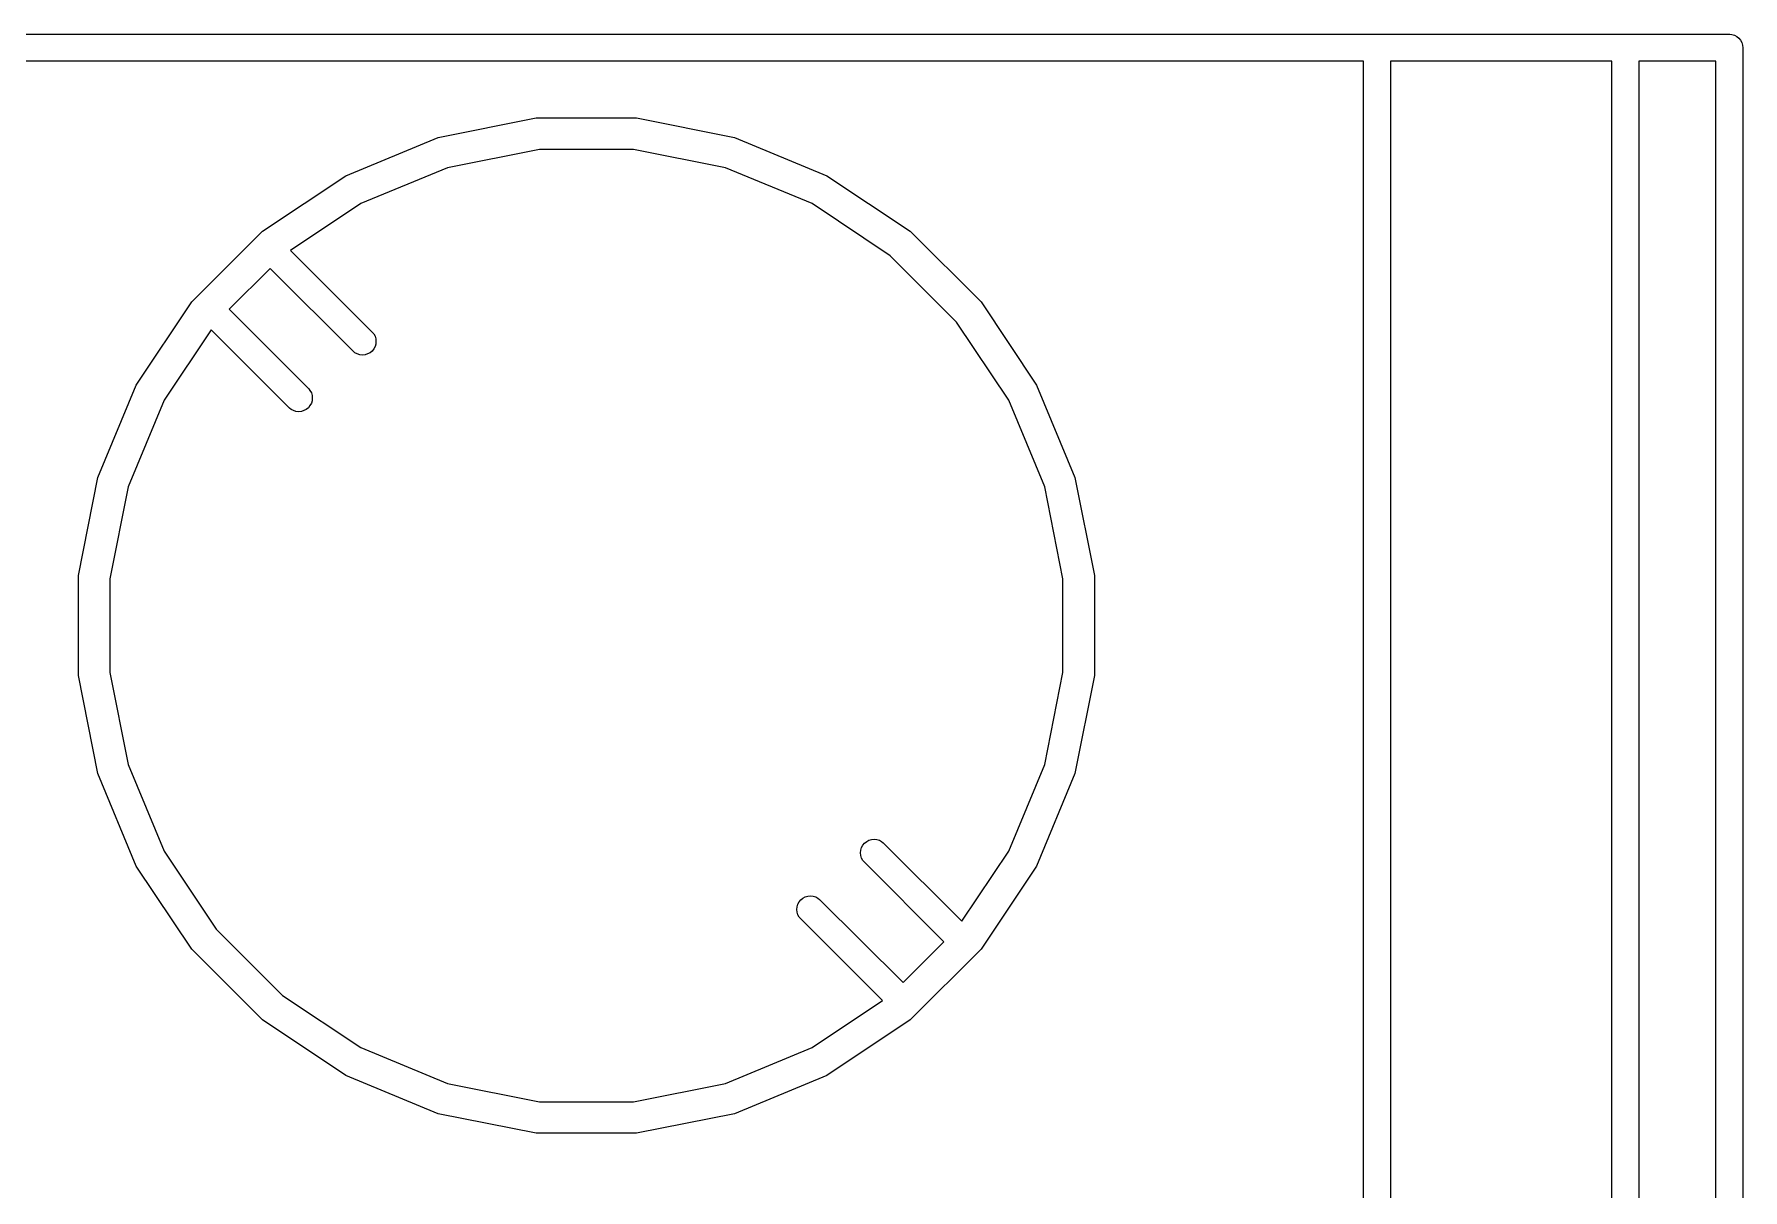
# Model space of a CAD drawing. Extents: x 27 to 117, y -173 to -16.
# Drawn here: x 105.05 to 112.62, y -91.25 to -86.13 of the extents above; entities that cross this region are included whole.
import ezdxf

# ---------------------------------------------------------------- set-up
doc = ezdxf.new("R2010")
doc.units = 0
doc.layers.add('BLACK', color=7, linetype='CONTINUOUS')

msp = doc.modelspace()

# ---------------------------------------------------------------- linework, layer by layer
at = {"layer": 'BLACK', "linetype": 'CONTINUOUS'}
for p, q in [((103.443, -86.13), (110.997, -86.13)), ((110.997, -86.13), (111, -86.1297)), ((111, -86.1297), (111.003, -86.13)), ((111.003, -86.13), (112.097, -86.13)), ((112.097, -86.13), (112.1, -86.1297)), ((112.1, -86.1297), (112.103, -86.13)), ((112.103, -86.13), (112.557, -86.13)), ((112.557, -86.13), (112.56, -86.1297)), ((112.56, -86.1297), (112.563, -86.13)), ((112.563, -86.13), (112.572, -86.1309)), ((112.572, -86.1309), (112.583, -86.1343)), ((112.583, -86.1343), (112.593, -86.1399)), ((112.593, -86.1399), (112.603, -86.1474)), ((112.603, -86.1474), (112.61, -86.1565)), ((112.61, -86.1565), (112.616, -86.1669)), ((112.616, -86.1669), (112.619, -86.1782)), ((112.619, -86.1782), (112.62, -86.19)), ((112.62, -86.19), (112.62, -86.1929)), ((112.62, -86.1929), (112.62, -96.3071)), ((110.94, -86.25), (103.5, -86.25)), ((110.94, -96.25), (110.94, -86.25)), ((111.06, -86.25), (111.06, -96.25)), ((112.04, -86.25), (111.06, -86.25)), ((112.04, -96.25), (112.04, -86.25)), ((112.16, -86.25), (112.16, -96.25)), ((112.5, -86.25), (112.16, -86.25)), ((112.5, -96.25), (112.5, -86.25)), ((106.844, -86.5873), (107.278, -86.5009)), ((107.278, -86.5009), (107.722, -86.5009)), ((107.722, -86.5009), (108.156, -86.5873)), ((106.435, -86.7569), (106.844, -86.5873)), ((108.156, -86.5873), (108.565, -86.7569)), ((107.292, -86.6402), (106.885, -86.7213)), ((107.708, -86.6402), (107.292, -86.6402)), ((108.115, -86.7213), (107.708, -86.6402)), ((106.066, -87.003), (106.435, -86.7569)), ((106.885, -86.7213), (106.501, -86.8803)), ((108.499, -86.8803), (108.115, -86.7213)), ((108.565, -86.7569), (108.934, -87.003)), ((106.501, -86.8803), (106.189, -87.0884)), ((108.845, -87.1112), (108.499, -86.8803)), ((105.753, -87.3163), (106.066, -87.003)), ((108.934, -87.003), (109.247, -87.3163)), ((106.189, -87.0884), (106.552, -87.4506)), ((109.139, -87.4051), (108.845, -87.1112)), ((106.099, -87.1675), (105.918, -87.3487)), ((106.468, -87.5356), (106.099, -87.1675)), ((105.507, -87.6846), (105.753, -87.3163)), ((105.918, -87.3487), (106.271, -87.7017)), ((109.247, -87.3163), (109.493, -87.6846)), ((105.838, -87.4392), (105.63, -87.7506)), ((106.186, -87.7865), (105.838, -87.4392)), ((106.552, -87.4506), (106.558, -87.4574)), ((109.37, -87.7506), (109.139, -87.4051)), ((106.558, -87.5244), (106.551, -87.5336)), ((106.558, -87.4574), (106.564, -87.4679)), ((106.564, -87.514), (106.558, -87.5244)), ((106.564, -87.4679), (106.567, -87.4792)), ((106.567, -87.5027), (106.564, -87.514)), ((106.567, -87.4792), (106.568, -87.4909)), ((106.568, -87.4909), (106.567, -87.5027)), ((106.475, -87.5412), (106.468, -87.5356)), ((106.485, -87.5467), (106.475, -87.5412)), ((106.496, -87.5501), (106.485, -87.5467)), ((106.508, -87.5513), (106.496, -87.5501)), ((106.52, -87.5501), (106.508, -87.5513)), ((106.531, -87.5467), (106.52, -87.5501)), ((106.542, -87.5411), (106.531, -87.5467)), ((106.551, -87.5336), (106.542, -87.5411)), ((105.337, -88.094), (105.507, -87.6846)), ((105.63, -87.7506), (105.471, -88.1346)), ((106.271, -87.7017), (106.276, -87.7085)), ((106.276, -87.7085), (106.282, -87.7189)), ((106.282, -87.7189), (106.285, -87.7302)), ((106.285, -87.7538), (106.282, -87.7651)), ((106.285, -87.7302), (106.286, -87.742)), ((106.286, -87.742), (106.285, -87.7538)), ((109.529, -88.1346), (109.37, -87.7506)), ((109.493, -87.6846), (109.663, -88.094)), ((106.193, -87.7921), (106.186, -87.7865)), ((106.203, -87.7977), (106.193, -87.7921)), ((106.214, -87.8011), (106.203, -87.7977)), ((106.226, -87.8023), (106.214, -87.8011)), ((106.238, -87.8011), (106.226, -87.8023)), ((106.249, -87.7977), (106.238, -87.8011)), ((106.259, -87.7921), (106.249, -87.7977)), ((106.269, -87.7846), (106.259, -87.7921)), ((106.276, -87.7755), (106.269, -87.7846)), ((106.282, -87.7651), (106.276, -87.7755)), ((105.251, -88.5285), (105.337, -88.094)), ((109.663, -88.094), (109.749, -88.5285)), ((105.471, -88.1346), (105.39, -88.5422)), ((109.61, -88.5422), (109.529, -88.1346)), ((105.251, -88.9715), (105.251, -88.5285)), ((105.39, -88.5422), (105.39, -88.9578)), ((109.61, -88.9578), (109.61, -88.5422)), ((109.749, -88.5285), (109.749, -88.9715)), ((105.39, -88.9578), (105.471, -89.3654)), ((109.529, -89.3654), (109.61, -88.9578)), ((105.337, -89.406), (105.251, -88.9715)), ((109.749, -88.9715), (109.663, -89.406)), ((105.507, -89.8154), (105.337, -89.406)), ((105.471, -89.3654), (105.63, -89.7494)), ((109.37, -89.7494), (109.529, -89.3654)), ((109.663, -89.406), (109.493, -89.8154)), ((108.724, -89.7235), (108.731, -89.7144)), ((108.731, -89.7144), (108.741, -89.7069)), ((108.741, -89.7069), (108.751, -89.7013)), ((108.751, -89.7013), (108.762, -89.6979)), ((108.762, -89.6979), (108.774, -89.6967)), ((108.774, -89.6967), (108.786, -89.6979)), ((108.786, -89.6979), (108.797, -89.7013)), ((108.797, -89.7013), (108.807, -89.7069)), ((108.807, -89.7069), (108.814, -89.7125)), ((108.814, -89.7125), (109.162, -90.0602)), ((105.63, -89.7494), (105.861, -90.0949)), ((108.714, -89.757), (108.715, -89.7452)), ((108.715, -89.7688), (108.714, -89.757)), ((108.715, -89.7452), (108.718, -89.7339)), ((108.718, -89.7801), (108.715, -89.7688)), ((108.718, -89.7339), (108.724, -89.7235)), ((108.724, -89.7905), (108.718, -89.7801)), ((108.729, -89.7973), (108.724, -89.7905)), ((109.083, -90.1508), (108.729, -89.7973)), ((109.162, -90.0602), (109.37, -89.7494)), ((105.753, -90.1837), (105.507, -89.8154)), ((109.493, -89.8154), (109.247, -90.1837)), ((108.469, -89.9523), (108.48, -89.9489)), ((108.48, -89.9489), (108.492, -89.9477)), ((108.492, -89.9477), (108.504, -89.9489)), ((108.504, -89.9489), (108.515, -89.9523)), ((108.432, -90.0081), (108.433, -89.9963)), ((108.433, -90.0198), (108.432, -90.0081)), ((108.433, -89.9963), (108.436, -89.985)), ((108.436, -90.0311), (108.433, -90.0198)), ((108.436, -89.985), (108.442, -89.9746)), ((108.442, -89.9746), (108.449, -89.9654)), ((108.449, -89.9654), (108.458, -89.9579)), ((108.458, -89.9579), (108.469, -89.9523)), ((108.515, -89.9523), (108.525, -89.9578)), ((108.525, -89.9578), (108.532, -89.9634)), ((108.532, -89.9634), (108.902, -90.332)), ((105.861, -90.0949), (106.155, -90.3888)), ((108.442, -90.0416), (108.436, -90.0311)), ((108.448, -90.0484), (108.442, -90.0416)), ((108.811, -90.4112), (108.448, -90.0484)), ((108.902, -90.332), (109.083, -90.1508)), ((106.066, -90.497), (105.753, -90.1837)), ((109.247, -90.1837), (108.934, -90.497)), ((106.155, -90.3888), (106.501, -90.6197)), ((108.499, -90.6197), (108.811, -90.4112)), ((106.435, -90.7431), (106.066, -90.497)), ((108.934, -90.497), (108.565, -90.7431)), ((106.501, -90.6197), (106.885, -90.7787)), ((108.115, -90.7787), (108.499, -90.6197)), ((106.844, -90.9127), (106.435, -90.7431)), ((106.885, -90.7787), (107.292, -90.8598)), ((107.708, -90.8598), (108.115, -90.7787)), ((108.565, -90.7431), (108.156, -90.9127)), ((107.278, -90.9991), (106.844, -90.9127)), ((107.292, -90.8598), (107.708, -90.8598)), ((108.156, -90.9127), (107.722, -90.9991)), ((107.722, -90.9991), (107.278, -90.9991))]:
    msp.add_line(p, q, dxfattribs=at)

doc.saveas('drawing.dxf')
